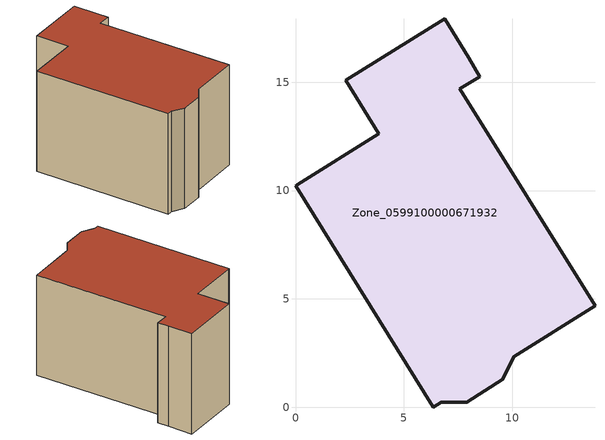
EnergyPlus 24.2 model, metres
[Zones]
Zone_0599100000671932
 floor ground (C_G): 7.89,0.24 6.73,0.23 6.36,0 0,10.23 0.07,10.28 3.84,12.62 2.31,15.08 6.88,17.93 8,16.13 8.5,15.25 7.58,14.69 13.82,4.69 10.08,2.34 9.56,1.3 z0
 wall outside (C_F): 6.73,0.23 7.89,0.24 9.56,1.3 10.08,2.34 13.82,4.69 7.58,14.69 8.5,15.25 8,16.13 6.88,17.93 2.31,15.08 3.84,12.62 0.07,10.28 0,10.23 6.36,0 6.73,0.23 z0:8.96
 roof outside (C_R): 0.07,10.28 0,10.23 6.36,0 6.73,0.23 7.89,0.24 9.56,1.3 10.08,2.34 13.82,4.69 7.58,14.69 8.5,15.25 8,16.13 6.88,17.93 2.31,15.08 3.84,12.62 z8.96
[BUILDING]
Pand.0599100000671932: North Axis=0; Terrain=City; Loads Convergence Tolerance Value=0.04; Temperature Convergence Tolerance Value=0.4; Solar Distribution=FullExterior; Maximum Number of Warmup Days=25; Minimum Number of Warmup Days=1
[Site:Location]
Rotterdam.The.Hague.AP_ZH_NLD Design_Conditions: Latitude=51.96; Longitude=4.45; Time Zone=1; Elevation=-4.5
[SITE:GROUNDTEMPERATURE:BUILDINGSURFACE]
18, 18, 18, 18, 18, 18, 18, 18, 18, 18, 18, 18
[MATERIAL] Thermal Absorptance=0.9; Solar Absorptance=0.7; Visible Absorptance=0.7
Name | Roughness | Thickness | Conductivity | Density | Specific Heat
G.D.1965 | MediumSmooth | 0.15 | 1 | 540 | 1210
F.D.1965 | Rough | 0.3 | 0.857143 | 1920 | 840
R.D.1965 | MediumRough | 0.2 | 0.08 | 1500 | 1000
[CONSTRUCTION]
C_G: G.D.1965
C_F: F.D.1965
C_R: R.D.1965
[ZONE]
Zone_0599100000671932: Type=1; Multiplier=1; Ceiling Height=Autocalculate; Volume=Autocalculate; Floor Area=autocalculate; Part of Total Floor Area=Yes
[ZONEINFILTRATION:DESIGNFLOWRATE]
Infil_Zone_0599100000671932: Zone or ZoneList or Space or SpaceList=Zone_0599100000671932; Schedule=AlwaysOn; Design Flow Rate Calculation Method=Flow/Area; Flow Rate per Floor Area=0.0042; Constant Term Coefficient=1; Temperature Term Coefficient=0; Velocity Term Coefficient=0; Velocity Squared Term Coefficient=0
[HVACTEMPLATE:ZONE:IDEALLOADSAIRSYSTEM]
Zone_0599100000671932: Maximum Heating Supply Air Temperature=50; Minimum Cooling Supply Air Temperature=13; Maximum Heating Supply Air Humidity Ratio=0.0156; Minimum Cooling Supply Air Humidity Ratio=0.0077; Heating Limit=NoLimit; Cooling Limit=NoLimit; Dehumidification Control Type=ConstantSensibleHeatRatio; Cooling Sensible Heat Ratio=0.7; Dehumidification Setpoint=60; Humidification Control Type=None; Humidification Setpoint=30; Outdoor Air Method=None; Outdoor Air Flow Rate per Person=0.00944; Outdoor Air Flow Rate per Zone Floor Area=0; Outdoor Air Flow Rate per Zone=0; Demand Controlled Ventilation Type=None; Outdoor Air Economizer Type=NoEconomizer; Heat Recovery Type=None; Sensible Heat Recovery Effectiveness=0.7; Latent Heat Recovery Effectiveness=0.65
[ZONECONTROL:THERMOSTAT]
ThermostatControl_Zone_0599100000671932: Zone or ZoneList=Zone_0599100000671932; Control Type Schedule=DualSetpointControlType; Control 1=Thermostat_Zone_0599100000671932; Temperature Difference Between Cutout And Setpoint=0
[THERMOSTATSETPOINT:DUALSETPOINT]
Thermostat_Zone_0599100000671932: Heating Setpoint Temperature Schedule=HeatingSetpoint_Zone_0599100000671932; Cooling Setpoint Temperature Schedule=CoolingSetpoint_Zone_0599100000671932
[SCHEDULE:COMPACT]
HeatingSetpoint_Zone_0599100000671932: Through: 12/31, For: AllDays, Until: 24:00, 21
CoolingSetpoint_Zone_0599100000671932: Through: 12/31, For: AllDays, Until: 24:00, 24
DualSetpointControlType: Through: 12/31, For: AllDays, Until: 24:00, 4
AlwaysOn: Through: 12/31, For: AllDays, Until: 24:00, 1
